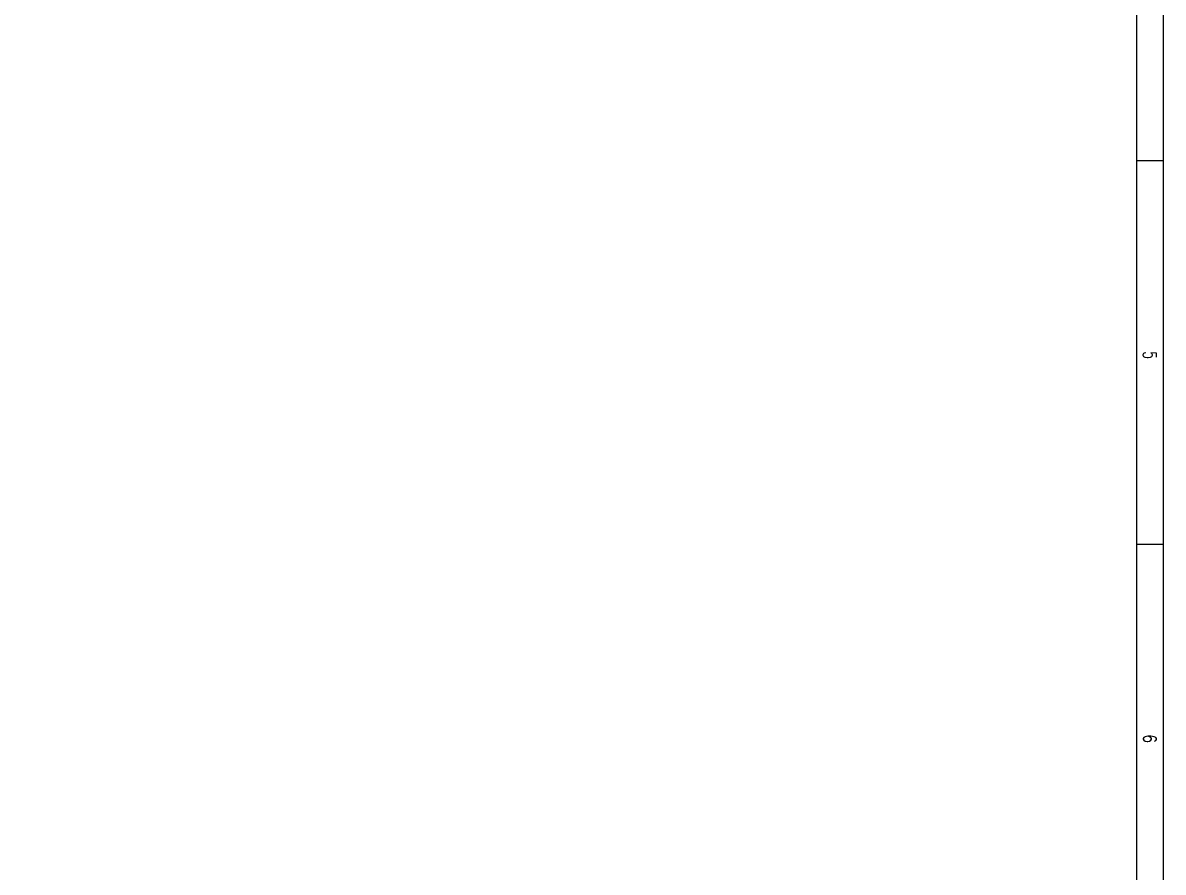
# Model space of a CAD drawing. Header units: inches. Extents: x 6 to 109360, y -14990 to 740552.
# Drawn here: x 418.3 to 847.2, y -4309 to -3989.5 of the extents above; entities that cross this region are included whole.
import ezdxf

# ---------------------------------------------------------------- set-up
doc = ezdxf.new("R2010")
doc.units = ezdxf.units.IN
doc.header["$MEASUREMENT"] = 0
doc.styles.add('HZbine', font='txt_____.ttf', dxfattribs={"width": 0.7, "bigfont": 'HZTXT'})

msp = doc.modelspace()

# ---------------------------------------------------------------- linework, layer by layer
at = {"color": 4, "flags": 128}
for points in [[(847.21035, -3439.42833), (847.21035, -4628.42833)], [(847.21035, -4041.46833), (837.21035, -4041.46833)], [(847.21035, -4185.70833), (837.21035, -4185.70833)]]:
    msp.add_lwpolyline(points, dxfattribs=at)
at = {"const_width": 0.5}
msp.add_lwpolyline([(837.21035, -3464.42833), (837.21035, -4618.34833), (16.21035, -4618.34833), (16.21035, -3464.42833)], close=True, dxfattribs=at)

# ---------------------------------------------------------------- texts
at = {"color": 0, "style": 'HZbine', "width": 0.7}
for s, p in [('5', (839.71035, -4113.00294)), ('6', (839.71035, -4257.24294))]:
    msp.add_text(s, height=5, rotation=270, dxfattribs=at).set_placement(p)

doc.saveas('drawing.dxf')
